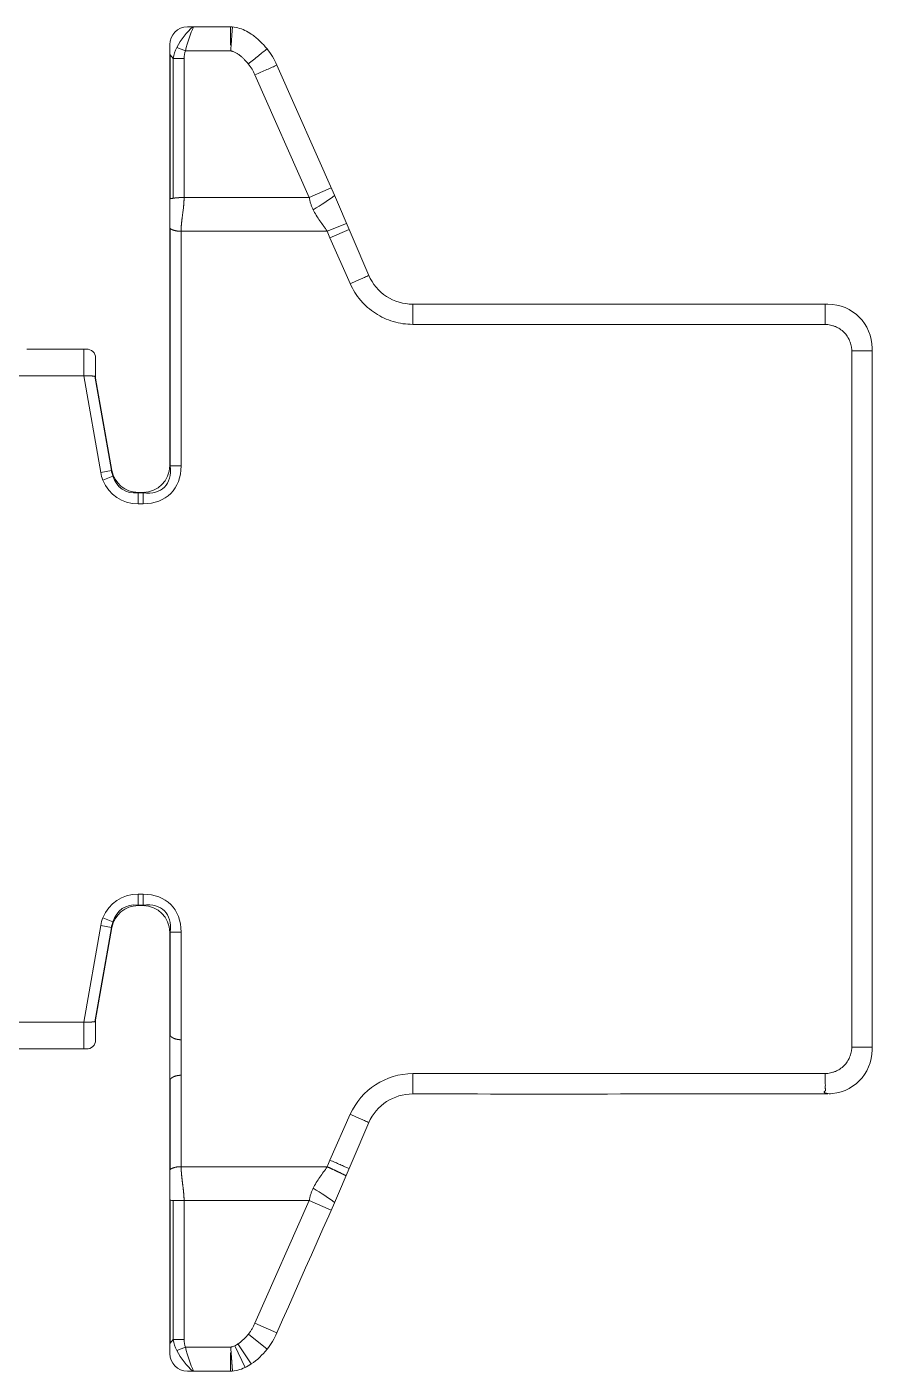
# Model space of a CAD drawing. Header units: millimetres. Extents: x 109016 to 109335, y 9572 to 11142.
# Drawn here: x 109236.5 to 109284.3, y 9572.1 to 9648.1 of the extents above; entities that cross this region are included whole.
import ezdxf

# ---------------------------------------------------------------- set-up
doc = ezdxf.new("R2010")
doc.units = ezdxf.units.MM
doc.linetypes.add('DASHED', pattern=[0])
doc.layers.add('PUNCH', color=2, linetype='Continuous')

# ---------------------------------------------------------------- blocks, each defined once
blk = doc.blocks.new('*u7579')
at = {"layer": 'PUNCH', "color": 11, "linetype": 'Continuous', "lineweight": 13}
for p, q in [((25.572, 66.402), (23.136, 66.402)), ((22.136, 41.565), (22.136, 65.402)), ((28.207, 64.239), (31.463, 56.886)), ((31.463, 56.886), (33.404, 52.337)), ((35.894, 50.715), (59.397, 50.715)), ((14.051, 48.164), (14.855, 48.164)), ((14.855, 48.164), (15.659, 48.164)), ((16.464, 48.164), (15.659, 48.164)), ((16.464, 48.164), (17.268, 48.164)), ((61.897, 8.531), (61.897, 48.215)), ((17.945, 47.669), (17.945, 46.522)), ((18.866, 41.304), (17.945, 46.522)), ((20.343, 40.065), (20.636, 40.065)), ((20.636, 16.681), (20.343, 16.681)), ((17.945, 10.224), (18.866, 15.442)), ((22.136, 15.181), (22.136, -8.656)), ((17.945, 10.224), (17.945, 9.077)), ((13.247, 8.582), (17.268, 8.582)), ((33.404, 4.409), (31.463, -0.14)), ((31.463, -0.14), (31.138, -0.872)), ((30.812, -1.607), (31.138, -0.872)), ((30.485, -2.342), (30.812, -1.607)), ((30.159, -3.078), (30.485, -2.342)), ((29.832, -3.813), (30.159, -3.078)), ((29.506, -4.549), (29.18, -5.284)), ((29.506, -4.549), (29.832, -3.813)), ((28.855, -6.021), (29.18, -5.284)), ((28.53, -6.757), (28.855, -6.021)), ((28.53, -6.757), (28.206, -7.495)), ((25.572, -9.656), (23.136, -9.656))]:
    blk.add_line(p, q, dxfattribs=at)
at = {"layer": 'PUNCH', "color": 155, "linetype": 'DASHED', "lineweight": 13}
for p, q in [((22.136, 64.816), (22.168, 64.816)), ((22.338, 64.615), (22.168, 64.816)), ((22.168, 64.816), (22.168, 56.679)), ((23.027, 65.043), (22.541, 65.239)), ((25.586, 65.043), (23.027, 65.043)), ((22.951, 64.615), (22.338, 64.615)), ((22.338, 56.707), (22.338, 64.615)), ((22.951, 64.615), (22.951, 56.747)), ((30.038, 56.747), (26.964, 63.689)), ((30.038, 56.747), (31.28, 57.297)), ((22.951, 56.747), (30.038, 56.747)), ((22.168, 41.566), (22.168, 54.989)), ((22.781, 54.835), (22.781, 41.565)), ((22.781, 54.835), (31.053, 54.835)), ((31.053, 54.835), (32.149, 55.279)), ((31.209, 54.465), (32.291, 54.945)), ((32.356, 51.875), (31.209, 54.465)), ((59.247, 50.715), (59.247, 49.57)), ((59.247, 49.57), (35.894, 49.57)), ((60.747, 48.07), (60.747, 8.678)), ((60.747, 48.07), (61.897, 48.07)), ((17.268, 46.654), (9.227, 46.654)), ((18.231, 41.192), (17.268, 46.654)), ((17.892, 46.641), (18.834, 41.298)), ((18.834, 41.298), (18.231, 41.192)), ((18.834, 41.298), (18.866, 41.304)), ((22.168, 41.565), (22.136, 41.565)), ((22.168, 41.565), (22.781, 41.565)), ((22.168, 41.564), (22.781, 41.564)), ((18.925, 40.983), (18.358, 40.751)), ((20.342, 40.033), (20.342, 39.42)), ((20.343, 40.033), (20.343, 40.065)), ((20.343, 40.033), (20.343, 39.42)), ((20.343, 40.033), (20.636, 40.033)), ((20.636, 40.033), (20.636, 40.065)), ((20.636, 40.033), (20.636, 39.42)), ((20.637, 40.033), (20.637, 39.42)), ((20.636, 39.42), (20.343, 39.42)), ((20.342, 16.715), (20.342, 17.328)), ((20.343, 16.715), (20.343, 17.328)), ((20.636, 16.715), (20.636, 17.328)), ((20.637, 16.715), (20.637, 17.328)), ((18.925, 15.764), (18.358, 15.996)), ((20.343, 16.681), (20.343, 16.715)), ((20.636, 16.681), (20.636, 16.715)), ((17.268, 10.094), (18.231, 15.555)), ((18.834, 15.449), (17.892, 10.106)), ((18.834, 15.449), (18.231, 15.555)), ((18.866, 15.443), (18.834, 15.449)), ((22.136, 15.183), (22.168, 15.183)), ((22.168, 9.309), (22.168, 15.183)), ((22.168, 15.183), (22.781, 15.183)), ((22.168, 15.183), (22.781, 15.183)), ((22.781, 15.183), (22.781, 9.094)), ((9.227, 10.094), (17.268, 10.094)), ((22.781, 9.094), (22.781, 7.084)), ((22.168, 1.759), (22.168, 6.869)), ((22.781, 7.084), (22.781, 1.912)), ((31.209, 2.282), (32.357, 4.876)), ((22.781, 1.912), (31.052, 1.912)), ((22.168, 0.01), (22.168, -8.069)), ((22.338, -7.867), (22.338, 0.001)), ((30.038, 0), (22.951, 0)), ((26.964, -6.942), (30.038, 0)), ((22.951, 0), (22.951, -7.867)), ((26.592, -7.559), (27.649, -8.415)), ((26.964, -6.942), (28.207, -7.492)), ((22.136, -8.069), (22.168, -8.069)), ((22.168, -8.069), (22.338, -7.867)), ((22.338, -7.867), (22.951, -7.867)), ((22.541, -8.492), (23.027, -8.296)), ((23.027, -8.296), (25.586, -8.296)), ((26.001, -8.117), (26.755, -9.248))]:
    blk.add_line(p, q, dxfattribs=at)
at = {"layer": 'PUNCH', "color": 11, "linetype": 'DASHED', "lineweight": 13}
for p, q in [((30.038, 0), (31.281, -0.55)), ((25.815, -8.224), (26.401, -9.451))]:
    blk.add_line(p, q, dxfattribs=at)
at = {"layer": 'PUNCH', "color": 11, "linetype": 'Continuous', "lineweight": 13}
for centre, radius, start, end in [((23.136, 65.402), 1, 90, 180), ((25.537, 64.483), 1.919, 63.52114, 88.96357), ((25.159, 63.616), 2.865, 56.20884, 64.47561), ((24.488, 62.686), 4.011, 46.92127, 55.63373), ((24.269, 62.451), 4.332, 38.75641, 46.92127), ((24.487, 62.626), 4.052, 31.12033, 38.75641), ((24.271, 62.497), 4.304, 23.88282, 31.12033), ((35.886, 53.429), 2.711, 203.76369, 236.9913), ((35.894, 53.442), 2.727, 236.9913, 270), ((59.397, 48.215), 2.5, 0, 90), ((17.267, 50.66), 2.496, 270.00551, 271.70807), ((17.267, 50.674), 2.51, 271.70807, 273.39886), ((17.445, 47.669), 0.5, 0, 93.39886), ((20.343, 41.565), 1.5, 190, 270), ((20.636, 41.565), 1.5, 270, 0), ((20.343, 15.181), 1.5, 90, 170), ((20.636, 15.181), 1.5, 0, 90), ((17.268, 6.092), 2.49, 88.29204, 90), ((17.267, 6.079), 2.503, 86.59531, 88.29204), ((17.446, 9.077), 0.5, 266.59531, 313.30257), ((17.445, 9.077), 0.5, 313.30257, 0), ((59.397, 8.531), 2.5, 270, 360), ((35.89, 3.315), 2.715, 89.88086, 156.23631), ((43.728, 3773.223), 3767.201, 269.880862, 270.059569), ((59.397, -11297.585), 11303.615, 90, 90.0595688), ((24.52, -5.878), 4.025, 328.63609, 336.31731), ((24.203, -5.685), 4.396, 321.53473, 328.63609), ((23.136, -8.656), 1, 180, 270), ((24.445, -5.877), 4.088, 304.36569, 321.53473), ((25.537, -7.737), 1.919, 271.03643, 296.69052), ((25.159, -6.87), 2.865, 295.6662, 303.79118)]:
    blk.add_arc(centre, radius, start, end, dxfattribs=at)
at = {"layer": 'PUNCH', "color": 155, "linetype": 'DASHED', "lineweight": 13}
for centre, radius, start, end in [((24.434, 62.589), 2.758, 23.49614, 38.68302), ((20.343, 41.565), 2.145, 190, 202.29086), ((20.343, 41.565), 1.532, 190, 202.29086), ((20.636, 41.565), 2.145, 359.98944, 0), ((20.343, 41.565), 2.145, 269.98426, 270), ((20.636, 41.565), 2.145, 270, 270.01056), ((20.343, 15.183), 2.145, 90, 90.01574), ((20.636, 15.183), 2.145, 89.98944, 90), ((20.343, 15.183), 2.145, 157.70914, 170), ((20.343, 15.183), 1.532, 157.70914, 170), ((20.636, 15.183), 2.145, 0, 0.01056), ((35.898, 3.305), 3.87, 90.05088, 156.07841), ((42.47, -2.683), 12.308, 156.20662, 158.0758)]:
    blk.add_arc(centre, radius, start, end, dxfattribs=at)
for centre, major_axis, ratio, start_param, end_param in [((23.51, 65.043), (1.124, 1.742), 0.451138, 1.0076, 1.74575), ((23.51, 65.043), (0.51, 1.997), 0.22754, 0.88187, 1.628901), ((25.858, 62.245), (-3.446, 4.107), 0.373037, 0.581071, 0.627134), ((24.517, 63.843), (-1.581, 1.884), 0.813078, 0.313566, 0.627131), ((24.517, 63.843), (-1.268, 1.512), 0.60812, 0.313565, 0.627131), ((30.257, 56.348), (1.712, 1.034), 0.12444, 4.637377, 5.424385), ((19.126, 43.075), (-2.708, 2.708), 0.522247, 2.56925, 3.714244), ((19.126, 43.075), (-3.072, 3.072), 0.6444, 2.569332, 3.713854), ((20.636, 41.565), (1.414, 1.414), 0.6444, 5.238088, 5.28465), ((21.356, 43.075), (2.218, 3.305), 0.703403, 2.700826, 3.58236), ((21.356, 43.075), (1.904, 2.838), 0.58515, 2.700826, 3.582472), ((20.343, 41.565), (1.661, -1.114), 0.703403, 4.271622, 4.337546), ((20.343, 41.565), (1.661, -1.114), 0.703403, 5.087252, 5.153253), ((20.636, 41.565), (1.414, 1.414), 0.6444, 4.140128, 4.186683), ((21.356, 13.673), (2.218, -3.305), 0.703403, 2.700826, 3.58236), ((21.356, 13.673), (-1.904, 2.838), 0.58515, 5.842306, 6.723952), ((19.126, 13.673), (3.072, 3.072), 0.6444, 5.710924, 6.855446), ((19.126, 13.673), (2.708, 2.708), 0.522247, 5.710843, 6.855498), ((20.343, 15.183), (-1.661, -1.114), 0.703403, 4.271526, 4.340624), ((20.636, 15.183), (-1.414, 1.414), 0.6444, 5.235993, 5.28465), ((20.343, 15.183), (-1.661, -1.114), 0.703403, 5.085836, 5.153156), ((20.636, 15.183), (-1.414, 1.414), 0.6444, 4.140128, 4.186814), ((25.861, -5.496), (3.449, 4.109), 0.372986, 2.514709, 2.560767), ((24.517, -7.096), (1.581, 1.884), 0.813078, 2.514462, 2.828027), ((24.517, -7.096), (-1.268, -1.512), 0.60812, 5.656054, 5.96962), ((23.51, -8.296), (-0.51, 1.997), 0.22754, 1.512692, 2.260693), ((23.51, -8.296), (-1.124, 1.742), 0.451138, 1.395842, 2.135177)]:
    blk.add_ellipse(centre, major_axis=major_axis, ratio=ratio, start_param=start_param, end_param=end_param, dxfattribs=at)
at = {"layer": 'PUNCH', "color": 11, "linetype": 'DASHED', "lineweight": 13}
blk.add_ellipse((30.257, 0.399), major_axis=(1.712, -1.034), ratio=0.124453, start_param=0.858442, end_param=1.645819, dxfattribs=at)
at = {"layer": 'PUNCH', "color": 155, "linetype": 'DASHED', "lineweight": 13}
for points, knots in [([(25.584, 65.397), (25.584, 65.49), (25.584, 65.583), (25.584, 65.763), (25.584, 65.85), (25.584, 66.02), (25.584, 66.102), (25.584, 66.258), (25.584, 66.332), (25.584, 66.402)], [0, 0, 0, 0, 0.25, 0.25, 0.5, 0.5, 0.75, 0.75, 1, 1, 1, 1]), ([(25.609, 65.302), (25.616, 65.404), (25.624, 65.504), (25.638, 65.701), (25.645, 65.796), (25.659, 65.982), (25.666, 66.071), (25.678, 66.241), (25.684, 66.321), (25.69, 66.396)], [0, 0, 0, 0, 0.25, 0.25, 0.5, 0.5, 0.75, 0.75, 1, 1, 1, 1]), ([(25.586, 65.043), (25.599, 65.042), (25.611, 65.041), (25.636, 65.036), (25.648, 65.033), (25.666, 65.029), (25.674, 65.027), (25.681, 65.024), (25.683, 65.024), (25.684, 65.023), (25.686, 65.023), (25.69, 65.022), (25.694, 65.02), (25.71, 65.015), (25.722, 65.011), (25.76, 64.996), (25.785, 64.986), (25.833, 64.963), (25.857, 64.951), (25.926, 64.913), (25.971, 64.885), (26.059, 64.825), (26.102, 64.793), (26.185, 64.727), (26.226, 64.692), (26.304, 64.621), (26.342, 64.584), (26.452, 64.472), (26.521, 64.394), (26.587, 64.313)], [0, 0, 0, 0, 0.03125, 0.03125, 0.0625, 0.0625, 0.078125, 0.082031, 0.082031, 0.083984, 0.083984, 0.085938, 0.09375, 0.09375, 0.125, 0.125, 0.1875, 0.1875, 0.25, 0.25, 0.375, 0.375, 0.5, 0.5, 0.625, 0.625, 0.75, 0.75, 1, 1, 1, 1]), ([(26.964, 63.689), (27.078, 63.739), (27.192, 63.79), (27.416, 63.889), (27.526, 63.937), (27.738, 64.031), (27.84, 64.076), (28.033, 64.162), (28.123, 64.202), (28.207, 64.239)], [0, 0, 0, 0, 0.25, 0.25, 0.5, 0.5, 0.75, 0.75, 1, 1, 1, 1]), ([(22.136, 56.674), (22.142, 56.675), (22.153, 56.677), (22.163, 56.678), (22.168, 56.679)], [0, 0, 0, 0, 0.498603, 1, 1, 1, 1]), ([(22.168, 56.679), (22.183, 56.682), (22.197, 56.684), (22.225, 56.689), (22.239, 56.691), (22.267, 56.696), (22.281, 56.698), (22.31, 56.703), (22.324, 56.705), (22.338, 56.707)], [0, 0, 0, 0, 0.25, 0.25, 0.5, 0.5, 0.75, 0.75, 1, 1, 1, 1]), ([(22.338, 56.707), (22.344, 56.708), (22.355, 56.71), (22.373, 56.713), (22.391, 56.716), (22.41, 56.718), (22.428, 56.721), (22.447, 56.723), (22.471, 56.726), (22.501, 56.729), (22.538, 56.732), (22.576, 56.735), (22.605, 56.737), (22.625, 56.738), (22.635, 56.739), (22.644, 56.739), (22.654, 56.74), (22.664, 56.74), (22.674, 56.741), (22.684, 56.741), (22.695, 56.742), (22.705, 56.742), (22.716, 56.743), (22.727, 56.743), (22.738, 56.743), (22.749, 56.744), (22.76, 56.744), (22.772, 56.745), (22.784, 56.745), (22.796, 56.745), (22.808, 56.746), (22.82, 56.746), (22.832, 56.746), (22.845, 56.746), (22.858, 56.747), (22.87, 56.747), (22.884, 56.747), (22.897, 56.747), (22.91, 56.747), (22.923, 56.747), (22.937, 56.747), (22.946, 56.747), (22.951, 56.747)], [0, 0, 0, 0, 0.038726, 0.076577, 0.113599, 0.149875, 0.185434, 0.220293, 0.254431, 0.315568, 0.380469, 0.441729, 0.50576, 0.5204, 0.535186, 0.55012, 0.565207, 0.580448, 0.595846, 0.611406, 0.627131, 0.643024, 0.65909, 0.675333, 0.691757, 0.708366, 0.725165, 0.742159, 0.759353, 0.776744, 0.79433, 0.812109, 0.830078, 0.848234, 0.866576, 0.885101, 0.903807, 0.922693, 0.941756, 0.960996, 0.980411, 1, 1, 1, 1]), ([(22.951, 56.747), (22.951, 56.739), (22.951, 56.723), (22.95, 56.698), (22.95, 56.673), (22.949, 56.647), (22.949, 56.622), (22.948, 56.596), (22.946, 56.57), (22.945, 56.544), (22.944, 56.517), (22.942, 56.49), (22.941, 56.463), (22.939, 56.436), (22.937, 56.409), (22.934, 56.381), (22.932, 56.353), (22.93, 56.325), (22.927, 56.297), (22.922, 56.247), (22.914, 56.17), (22.901, 56.06), (22.884, 55.932), (22.869, 55.818), (22.857, 55.726), (22.849, 55.663), (22.842, 55.604), (22.835, 55.547), (22.828, 55.494), (22.822, 55.445), (22.817, 55.398), (22.812, 55.355), (22.807, 55.31), (22.803, 55.262), (22.798, 55.21), (22.794, 55.16), (22.79, 55.11), (22.788, 55.062), (22.785, 55.015), (22.783, 54.968), (22.782, 54.923), (22.781, 54.879), (22.781, 54.85), (22.781, 54.835)], [0, 0, 0, 0, 0.012747, 0.025618, 0.038615, 0.051738, 0.064989, 0.078367, 0.091874, 0.10551, 0.119275, 0.133171, 0.147197, 0.161354, 0.175641, 0.19006, 0.204611, 0.219293, 0.234107, 0.249053, 0.297114, 0.354978, 0.422615, 0.499999, 0.534991, 0.568206, 0.599647, 0.62931, 0.657195, 0.683298, 0.707623, 0.73017, 0.750944, 0.778582, 0.805586, 0.831964, 0.857724, 0.882879, 0.907441, 0.931422, 0.954834, 0.97769, 1, 1, 1, 1]), ([(30.257, 56.058), (30.23, 56.112), (30.205, 56.167), (30.171, 56.251), (30.16, 56.279), (30.139, 56.336), (30.13, 56.365), (30.102, 56.451), (30.086, 56.51), (30.066, 56.598), (30.056, 56.643), (30.047, 56.695), (30.043, 56.717), (30.04, 56.732), (30.039, 56.74), (30.038, 56.747)], [0, 0, 0, 0, 0.25, 0.25, 0.375, 0.375, 0.5, 0.5, 0.75, 0.75, 0.875, 0.9375, 0.96875, 0.96875, 1, 1, 1, 1]), ([(31.053, 54.835), (31.044, 54.848), (31.036, 54.861), (31.019, 54.886), (30.993, 54.924), (30.967, 54.962), (30.914, 55.037), (30.879, 55.087), (30.774, 55.237), (30.703, 55.336), (30.565, 55.536), (30.497, 55.637), (30.37, 55.844), (30.311, 55.949), (30.257, 56.058)], [0, 0, 0, 0, 0.03125, 0.03125, 0.0625, 0.125, 0.125, 0.25, 0.25, 0.5, 0.5, 0.75, 0.75, 1, 1, 1, 1]), ([(22.168, 54.989), (22.163, 54.992), (22.152, 54.998), (22.142, 55.005), (22.136, 55.008)], [0, 0, 0, 0, 0.499866, 1, 1, 1, 1]), ([(22.781, 54.835), (22.777, 54.835), (22.768, 54.835), (22.756, 54.835), (22.743, 54.836), (22.73, 54.836), (22.717, 54.837), (22.705, 54.837), (22.692, 54.838), (22.68, 54.839), (22.667, 54.84), (22.655, 54.841), (22.642, 54.842), (22.63, 54.843), (22.618, 54.844), (22.605, 54.846), (22.593, 54.847), (22.581, 54.849), (22.569, 54.85), (22.558, 54.852), (22.546, 54.854), (22.534, 54.856), (22.523, 54.858), (22.511, 54.86), (22.5, 54.862), (22.489, 54.864), (22.478, 54.866), (22.467, 54.869), (22.456, 54.871), (22.445, 54.874), (22.434, 54.876), (22.423, 54.879), (22.413, 54.882), (22.402, 54.885), (22.392, 54.888), (22.381, 54.891), (22.371, 54.894), (22.361, 54.897), (22.351, 54.901), (22.341, 54.904), (22.331, 54.908), (22.322, 54.911), (22.312, 54.915), (22.303, 54.919), (22.293, 54.922), (22.284, 54.926), (22.275, 54.93), (22.266, 54.934), (22.257, 54.938), (22.249, 54.943), (22.24, 54.947), (22.232, 54.951), (22.223, 54.956), (22.215, 54.96), (22.207, 54.965), (22.199, 54.969), (22.191, 54.974), (22.183, 54.979), (22.176, 54.984), (22.171, 54.987), (22.168, 54.989)], [0, 0, 0, 0, 0.017747, 0.035475, 0.053187, 0.070887, 0.088579, 0.106264, 0.123934, 0.141583, 0.159201, 0.176782, 0.194318, 0.211804, 0.229233, 0.246609, 0.263934, 0.281212, 0.298446, 0.31564, 0.332798, 0.349921, 0.367016, 0.384085, 0.401135, 0.418168, 0.43519, 0.452206, 0.469218, 0.486229, 0.503239, 0.520247, 0.537254, 0.55426, 0.571266, 0.588274, 0.605286, 0.622304, 0.639329, 0.65636, 0.6734, 0.690446, 0.707496, 0.72455, 0.741607, 0.758671, 0.775745, 0.792832, 0.809935, 0.827055, 0.844194, 0.861355, 0.878543, 0.895763, 0.913022, 0.930322, 0.947669, 0.965064, 0.982507, 1, 1, 1, 1]), ([(32.356, 51.875), (32.449, 51.916), (32.542, 51.957), (32.726, 52.037), (32.817, 52.077), (32.995, 52.156), (33.081, 52.194), (33.248, 52.267), (33.328, 52.302), (33.405, 52.336)], [0, 0, 0, 0, 0.25, 0.25, 0.5, 0.5, 0.75, 0.75, 1, 1, 1, 1]), ([(35.894, 49.57), (35.707, 49.57), (35.336, 49.596), (34.972, 49.676), (34.613, 49.782), (34.265, 49.914), (33.939, 50.093), (33.625, 50.298), (33.477, 50.411), (33.267, 50.595), (33.166, 50.691), (33.069, 50.793), (33.006, 50.862), (32.975, 50.897), (32.825, 51.075), (32.715, 51.225), (32.519, 51.539), (32.432, 51.703), (32.356, 51.875)], [0, 0, 0, 0, 0.125, 0.25, 0.25, 0.375, 0.5, 0.5, 0.625, 0.625, 0.6875, 0.71875, 0.71875, 0.75, 0.75, 0.875, 0.875, 1, 1, 1, 1]), ([(35.894, 49.57), (35.894, 49.671), (35.894, 49.773), (35.894, 49.974), (35.894, 50.073), (35.894, 50.267), (35.894, 50.362), (35.894, 50.544), (35.894, 50.632), (35.894, 50.715)], [0, 0, 0, 0, 0.25, 0.25, 0.5, 0.5, 0.75, 0.75, 1, 1, 1, 1]), ([(59.247, 49.57), (59.272, 49.57), (59.296, 49.569), (59.345, 49.565), (59.369, 49.562), (59.442, 49.552), (59.49, 49.543), (59.585, 49.522), (59.632, 49.509), (59.702, 49.487), (59.725, 49.479), (59.771, 49.462), (59.794, 49.453), (59.907, 49.407), (59.993, 49.362), (60.095, 49.296), (60.115, 49.282), (60.155, 49.253), (60.174, 49.238), (60.232, 49.192), (60.268, 49.16), (60.371, 49.057), (60.432, 48.981), (60.499, 48.878), (60.512, 48.857), (60.537, 48.815), (60.548, 48.793), (60.582, 48.729), (60.603, 48.685), (60.64, 48.595), (60.656, 48.549), (60.686, 48.455), (60.699, 48.408), (60.721, 48.312), (60.73, 48.264), (60.74, 48.192), (60.742, 48.168), (60.746, 48.119), (60.747, 48.094), (60.747, 48.07)], [0, 0, 0, 0, 0.03125, 0.03125, 0.0625, 0.0625, 0.125, 0.125, 0.1875, 0.1875, 0.21875, 0.21875, 0.25, 0.25, 0.375, 0.375, 0.40625, 0.40625, 0.4375, 0.4375, 0.5, 0.5, 0.625, 0.625, 0.65625, 0.65625, 0.6875, 0.6875, 0.75, 0.75, 0.8125, 0.8125, 0.875, 0.875, 0.9375, 0.9375, 0.96875, 0.96875, 1, 1, 1, 1]), ([(17.268, 46.654), (17.268, 46.661), (17.268, 46.675), (17.268, 46.696), (17.268, 46.717), (17.268, 46.738), (17.268, 46.76), (17.268, 46.781), (17.268, 46.802), (17.268, 46.824), (17.268, 46.845), (17.268, 46.867), (17.268, 46.888), (17.268, 46.91), (17.268, 46.932), (17.268, 46.954), (17.268, 46.975), (17.268, 46.997), (17.268, 47.019), (17.268, 47.041), (17.268, 47.063), (17.268, 47.085), (17.268, 47.107), (17.268, 47.129), (17.268, 47.152), (17.268, 47.174), (17.268, 47.196), (17.268, 47.219), (17.268, 47.241), (17.268, 47.263), (17.268, 47.286), (17.268, 47.308), (17.268, 47.331), (17.268, 47.353), (17.268, 47.376), (17.268, 47.399), (17.268, 47.442), (17.268, 47.509), (17.268, 47.599), (17.268, 47.694), (17.268, 47.8), (17.267, 47.915), (17.267, 48.037), (17.267, 48.12), (17.268, 48.162), (17.268, 48.164)], [0, 0, 0, 0, 0.013113, 0.02626, 0.039444, 0.052666, 0.065929, 0.079235, 0.092586, 0.105983, 0.119429, 0.132926, 0.146476, 0.160079, 0.173738, 0.187454, 0.201229, 0.215063, 0.228959, 0.242916, 0.256935, 0.271016, 0.285161, 0.299367, 0.313637, 0.327969, 0.342366, 0.356828, 0.371357, 0.385955, 0.40062, 0.415356, 0.430161, 0.445037, 0.459983, 0.475001, 0.49009, 0.546987, 0.607855, 0.672648, 0.741322, 0.826437, 0.911518, 0.996512, 1, 1, 1, 1]), ([(17.892, 46.641), (17.889, 46.641), (17.884, 46.642), (17.876, 46.642), (17.868, 46.643), (17.86, 46.644), (17.852, 46.644), (17.843, 46.645), (17.835, 46.645), (17.827, 46.646), (17.818, 46.646), (17.81, 46.647), (17.801, 46.647), (17.792, 46.648), (17.784, 46.648), (17.775, 46.648), (17.766, 46.649), (17.757, 46.649), (17.748, 46.649), (17.739, 46.65), (17.73, 46.65), (17.721, 46.65), (17.712, 46.65), (17.703, 46.651), (17.694, 46.651), (17.685, 46.651), (17.676, 46.651), (17.666, 46.652), (17.657, 46.652), (17.648, 46.652), (17.638, 46.652), (17.629, 46.652), (17.62, 46.652), (17.61, 46.652), (17.601, 46.653), (17.591, 46.653), (17.581, 46.653), (17.572, 46.653), (17.562, 46.653), (17.552, 46.653), (17.542, 46.653), (17.533, 46.653), (17.523, 46.653), (17.513, 46.653), (17.503, 46.653), (17.493, 46.653), (17.483, 46.654), (17.473, 46.654), (17.463, 46.654), (17.453, 46.654), (17.443, 46.654), (17.433, 46.654), (17.422, 46.654), (17.412, 46.654), (17.402, 46.654), (17.392, 46.654), (17.382, 46.654), (17.371, 46.654), (17.361, 46.654), (17.351, 46.654), (17.34, 46.654), (17.33, 46.654), (17.32, 46.654), (17.309, 46.654), (17.299, 46.654), (17.288, 46.654), (17.278, 46.654), (17.271, 46.654), (17.268, 46.654)], [0, 0, 0, 0, 0.016948, 0.03379, 0.050529, 0.067167, 0.083706, 0.100147, 0.116495, 0.132753, 0.148925, 0.165012, 0.181017, 0.196941, 0.212786, 0.228554, 0.244245, 0.259861, 0.275405, 0.290877, 0.306279, 0.321614, 0.336882, 0.352086, 0.367229, 0.382315, 0.397348, 0.412332, 0.427272, 0.442171, 0.457033, 0.471863, 0.486664, 0.501439, 0.516193, 0.530929, 0.54565, 0.56036, 0.575059, 0.58975, 0.604433, 0.619108, 0.633776, 0.648438, 0.663093, 0.677743, 0.692388, 0.707028, 0.721664, 0.736295, 0.750924, 0.765549, 0.780171, 0.794792, 0.809413, 0.824035, 0.838659, 0.853287, 0.86792, 0.882559, 0.897206, 0.911861, 0.926525, 0.941199, 0.955883, 0.970578, 0.985284, 1, 1, 1, 1]), ([(17.945, 46.639), (17.94, 46.639), (17.931, 46.639), (17.917, 46.64), (17.904, 46.64), (17.896, 46.641), (17.892, 46.641)], [0, 0, 0, 0, 0.275467, 0.534094, 0.775679, 1, 1, 1, 1]), ([(20.343, 17.328), (20.391, 17.328), (20.44, 17.328), (20.489, 17.328), (20.489, 17.328), (20.539, 17.328), (20.587, 17.328), (20.636, 17.328)], [0, 0, 0, 0, 0.496733, 0.496733, 0.5, 0.5, 1, 1, 1, 1]), ([(20.636, 16.715), (20.587, 16.715), (20.538, 16.715), (20.441, 16.715), (20.392, 16.715), (20.343, 16.715)], [0, 0, 0, 0, 0.500101, 0.500101, 1, 1, 1, 1]), ([(17.268, 8.582), (17.268, 8.584), (17.268, 8.627), (17.268, 8.71), (17.268, 8.832), (17.268, 8.934), (17.267, 9.016), (17.267, 9.076), (17.267, 9.138), (17.267, 9.2), (17.268, 9.263), (17.268, 9.319), (17.268, 9.369), (17.268, 9.413), (17.268, 9.456), (17.268, 9.499), (17.268, 9.542), (17.268, 9.585), (17.268, 9.628), (17.268, 9.671), (17.268, 9.713), (17.268, 9.756), (17.268, 9.799), (17.268, 9.841), (17.268, 9.883), (17.268, 9.926), (17.268, 9.968), (17.268, 10.01), (17.268, 10.052), (17.268, 10.08), (17.268, 10.094)], [0, 0, 0, 0, 0.004479, 0.0894, 0.174409, 0.259415, 0.300674, 0.342172, 0.383908, 0.425875, 0.468047, 0.510402, 0.539133, 0.567658, 0.595978, 0.624096, 0.652016, 0.679747, 0.707297, 0.734673, 0.761875, 0.788906, 0.815772, 0.842479, 0.869037, 0.895456, 0.921749, 0.947929, 0.974008, 1, 1, 1, 1]), ([(17.268, 10.094), (17.273, 10.094), (17.283, 10.094), (17.298, 10.094), (17.313, 10.094), (17.329, 10.094), (17.344, 10.094), (17.36, 10.094), (17.376, 10.094), (17.391, 10.094), (17.407, 10.094), (17.423, 10.094), (17.439, 10.094), (17.455, 10.094), (17.471, 10.094), (17.487, 10.094), (17.503, 10.094), (17.519, 10.094), (17.535, 10.095), (17.551, 10.095), (17.567, 10.095), (17.584, 10.095), (17.6, 10.095), (17.615, 10.095), (17.631, 10.096), (17.647, 10.096), (17.663, 10.096), (17.679, 10.096), (17.695, 10.097), (17.71, 10.097), (17.726, 10.097), (17.742, 10.098), (17.757, 10.098), (17.773, 10.099), (17.788, 10.099), (17.803, 10.1), (17.819, 10.101), (17.834, 10.102), (17.848, 10.103), (17.863, 10.104), (17.878, 10.105), (17.887, 10.106), (17.892, 10.106)], [0, 0, 0, 0, 0.021325, 0.042817, 0.064474, 0.086294, 0.108276, 0.130419, 0.152725, 0.175194, 0.197827, 0.220626, 0.243592, 0.266724, 0.290021, 0.313481, 0.337102, 0.360881, 0.384817, 0.408909, 0.433154, 0.457551, 0.482106, 0.50683, 0.53174, 0.55685, 0.582179, 0.607745, 0.633569, 0.65967, 0.686069, 0.712779, 0.739813, 0.767181, 0.794899, 0.822979, 0.851436, 0.880286, 0.909546, 0.93924, 0.969389, 1, 1, 1, 1]), ([(17.892, 10.106), (17.895, 10.106), (17.902, 10.107), (17.912, 10.107), (17.923, 10.108), (17.934, 10.108), (17.942, 10.108), (17.946, 10.109)], [0, 0, 0, 0, 0.190273, 0.385577, 0.585758, 0.790594, 1, 1, 1, 1]), ([(60.747, 8.678), (60.747, 8.653), (60.746, 8.629), (60.742, 8.58), (60.74, 8.555), (60.73, 8.483), (60.721, 8.435), (60.699, 8.34), (60.686, 8.292), (60.656, 8.199), (60.64, 8.153), (60.603, 8.063), (60.582, 8.019), (60.548, 7.954), (60.537, 7.933), (60.512, 7.89), (60.499, 7.869), (60.432, 7.767), (60.371, 7.691), (60.268, 7.588), (60.232, 7.555), (60.174, 7.509), (60.155, 7.494), (60.115, 7.465), (60.095, 7.451), (59.993, 7.385), (59.907, 7.34), (59.794, 7.294), (59.771, 7.285), (59.725, 7.269), (59.702, 7.261), (59.632, 7.239), (59.585, 7.226), (59.49, 7.204), (59.442, 7.195), (59.369, 7.185), (59.345, 7.183), (59.296, 7.179), (59.272, 7.178), (59.247, 7.178)], [0, 0, 0, 0, 0.03125, 0.03125, 0.0625, 0.0625, 0.125, 0.125, 0.1875, 0.1875, 0.25, 0.25, 0.3125, 0.3125, 0.34375, 0.34375, 0.375, 0.375, 0.5, 0.5, 0.5625, 0.5625, 0.59375, 0.59375, 0.625, 0.625, 0.75, 0.75, 0.78125, 0.78125, 0.8125, 0.8125, 0.875, 0.875, 0.9375, 0.9375, 0.96875, 0.96875, 1, 1, 1, 1]), ([(61.897, 8.678), (61.814, 8.678), (61.726, 8.678), (61.543, 8.678), (61.448, 8.678), (61.253, 8.678), (61.153, 8.678), (60.951, 8.678), (60.849, 8.678), (60.747, 8.678)], [0, 0, 0, 0, 0.25, 0.25, 0.5, 0.5, 0.75, 0.75, 1, 1, 1, 1]), ([(35.894, 7.178), (41.012, 7.178), (46.13, 7.178), (53.914, 7.178), (56.581, 7.178), (59.247, 7.178)], [0, 0, 0, 0, 0.657432, 0.657432, 1, 1, 1, 1]), ([(35.894, 7.177), (35.894, 7.075), (35.894, 6.973), (35.894, 6.772), (35.894, 6.673), (35.894, 6.479), (35.894, 6.384), (35.894, 6.201), (35.894, 6.114), (35.894, 6.03)], [0, 0, 0, 0, 0.25, 0.25, 0.5, 0.5, 0.75, 0.75, 1, 1, 1, 1]), ([(32.357, 4.876), (32.45, 4.835), (32.543, 4.793), (32.727, 4.712), (32.818, 4.672), (32.995, 4.593), (33.082, 4.555), (33.249, 4.481), (33.329, 4.445), (33.405, 4.412)], [0, 0, 0, 0, 0.25, 0.25, 0.5, 0.5, 0.75, 0.75, 1, 1, 1, 1]), ([(31.209, 2.282), (31.305, 2.239), (31.402, 2.197), (31.593, 2.112), (31.687, 2.07), (31.87, 1.989), (31.96, 1.95), (32.131, 1.874), (32.214, 1.837), (32.292, 1.803)], [0, 0, 0, 0, 0.25, 0.25, 0.5, 0.5, 0.75, 0.75, 1, 1, 1, 1]), ([(22.136, 1.74), (22.14, 1.742), (22.147, 1.746), (22.158, 1.752), (22.165, 1.756), (22.168, 1.758)], [0, 0, 0, 0, 0.330449, 0.663823, 1, 1, 1, 1]), ([(22.168, 1.758), (22.172, 1.761), (22.18, 1.766), (22.191, 1.773), (22.203, 1.78), (22.215, 1.787), (22.228, 1.794), (22.241, 1.801), (22.254, 1.807), (22.267, 1.814), (22.281, 1.82), (22.295, 1.826), (22.309, 1.831), (22.323, 1.837), (22.338, 1.842), (22.352, 1.847), (22.367, 1.852), (22.383, 1.857), (22.398, 1.862), (22.414, 1.866), (22.442, 1.874), (22.484, 1.883), (22.541, 1.894), (22.59, 1.901), (22.629, 1.905), (22.659, 1.907), (22.683, 1.909), (22.702, 1.91), (22.717, 1.911), (22.739, 1.911), (22.761, 1.912), (22.776, 1.912), (22.781, 1.912)], [0, 0, 0, 0, 0.026369, 0.052646, 0.078841, 0.104965, 0.13103, 0.157043, 0.183006, 0.208917, 0.234771, 0.260564, 0.286293, 0.311958, 0.337564, 0.363122, 0.388644, 0.41415, 0.439655, 0.465178, 0.490733, 0.574136, 0.659401, 0.746697, 0.787082, 0.829342, 0.873487, 0.887593, 0.90867, 0.93675, 0.98022, 1, 1, 1, 1]), ([(22.781, 1.912), (22.781, 1.905), (22.781, 1.891), (22.781, 1.87), (22.782, 1.849), (22.782, 1.827), (22.783, 1.805), (22.784, 1.783), (22.785, 1.76), (22.786, 1.736), (22.788, 1.713), (22.789, 1.689), (22.791, 1.664), (22.793, 1.639), (22.795, 1.614), (22.797, 1.588), (22.799, 1.562), (22.801, 1.536), (22.803, 1.509), (22.806, 1.482), (22.809, 1.454), (22.811, 1.426), (22.814, 1.397), (22.817, 1.369), (22.82, 1.339), (22.823, 1.31), (22.827, 1.28), (22.83, 1.249), (22.833, 1.218), (22.837, 1.187), (22.841, 1.155), (22.845, 1.123), (22.849, 1.09), (22.853, 1.057), (22.857, 1.024), (22.861, 0.99), (22.867, 0.948), (22.874, 0.897), (22.881, 0.839), (22.888, 0.782), (22.894, 0.727), (22.9, 0.673), (22.906, 0.621), (22.911, 0.571), (22.916, 0.522), (22.92, 0.475), (22.925, 0.429), (22.929, 0.385), (22.933, 0.342), (22.936, 0.301), (22.939, 0.261), (22.942, 0.223), (22.944, 0.186), (22.946, 0.151), (22.948, 0.118), (22.949, 0.086), (22.95, 0.056), (22.951, 0.027), (22.951, 0.009), (22.951, 0)], [0, 0, 0, 0, 0.010651, 0.021503, 0.032556, 0.043814, 0.055276, 0.066945, 0.078821, 0.090906, 0.103202, 0.11571, 0.128431, 0.141366, 0.154516, 0.167884, 0.181468, 0.195272, 0.209294, 0.223536, 0.237998, 0.25268, 0.267582, 0.282706, 0.298053, 0.313624, 0.32942, 0.345442, 0.361693, 0.378173, 0.394883, 0.411824, 0.428998, 0.446403, 0.464042, 0.481913, 0.500019, 0.531542, 0.562236, 0.59209, 0.621099, 0.649261, 0.67658, 0.703058, 0.7287, 0.753509, 0.777489, 0.800638, 0.822955, 0.844436, 0.865079, 0.884881, 0.903843, 0.921965, 0.939247, 0.955691, 0.971297, 0.986067, 1, 1, 1, 1]), ([(30.257, 0.689), (30.311, 0.798), (30.37, 0.904), (30.497, 1.11), (30.565, 1.211), (30.703, 1.411), (30.774, 1.511), (30.914, 1.71), (30.985, 1.81), (31.053, 1.912)], [0, 0, 0, 0, 0.25, 0.25, 0.5, 0.5, 0.75, 0.75, 1, 1, 1, 1]), ([(22.136, 0.012), (22.14, 0.012), (22.147, 0.011), (22.158, 0.011), (22.165, 0.01), (22.168, 0.01)], [0, 0, 0, 0, 0.342161, 0.675515, 1, 1, 1, 1]), ([(22.333, 0.001), (22.306, 0.002), (22.278, 0.004), (22.237, 0.006), (22.223, 0.007), (22.196, 0.008), (22.182, 0.009), (22.168, 0.01)], [0, 0, 0, 0, 0.5, 0.5, 0.75, 0.75, 1, 1, 1, 1]), ([(22.951, 0), (22.941, 0), (22.921, 0), (22.893, 0), (22.865, 0), (22.838, 0), (22.812, 0), (22.786, 0), (22.762, 0), (22.738, 0), (22.715, 0), (22.693, 0), (22.672, 0), (22.651, 0), (22.632, 0), (22.606, 0), (22.574, 0), (22.536, 0), (22.499, 0), (22.47, 0), (22.449, 0), (22.434, 0), (22.419, 0), (22.405, 0), (22.391, 0), (22.377, 0), (22.364, 0), (22.351, 0), (22.342, 0), (22.338, 0)], [0, 0, 0, 0, 0.042066, 0.083143, 0.12323, 0.162329, 0.200441, 0.237565, 0.273704, 0.308865, 0.343063, 0.376309, 0.408615, 0.439993, 0.470452, 0.500004, 0.56107, 0.62303, 0.685971, 0.749986, 0.777241, 0.804594, 0.83206, 0.859651, 0.887382, 0.915267, 0.943323, 0.971562, 1, 1, 1, 1]), ([(30.038, 0), (30.038, 0), (30.038, 0), (30.038, 0.001), (30.038, 0.002), (30.039, 0.003), (30.039, 0.007), (30.04, 0.013), (30.042, 0.026), (30.047, 0.053), (30.056, 0.105), (30.066, 0.149), (30.086, 0.238), (30.102, 0.296), (30.13, 0.383), (30.139, 0.411), (30.16, 0.468), (30.171, 0.496), (30.205, 0.58), (30.23, 0.635), (30.257, 0.689)], [0, 0, 0, 0, 0.000977, 0.000977, 0.001953, 0.003906, 0.007812, 0.015625, 0.03125, 0.0625, 0.125, 0.25, 0.25, 0.5, 0.5, 0.625, 0.625, 0.75, 0.75, 1, 1, 1, 1]), ([(26.001, -8.117), (26.058, -8.079), (26.112, -8.039), (26.217, -7.953), (26.268, -7.907), (26.366, -7.813), (26.414, -7.764), (26.505, -7.664), (26.549, -7.612), (26.592, -7.559)], [0, 0, 0, 0, 0.25, 0.25, 0.5, 0.5, 0.75, 0.75, 1, 1, 1, 1]), ([(26.592, -7.559), (26.63, -7.512), (26.666, -7.464), (26.735, -7.365), (26.768, -7.314), (26.861, -7.159), (26.916, -7.052), (26.964, -6.942)], [0, 0, 0, 0, 0.25, 0.25, 0.5, 0.5, 1, 1, 1, 1]), ([(25.815, -8.224), (25.779, -8.242), (25.742, -8.257), (25.685, -8.276), (25.665, -8.282), (25.636, -8.289), (25.626, -8.291), (25.606, -8.294), (25.596, -8.295), (25.586, -8.296)], [0, 0, 0, 0, 0.5, 0.5, 0.75, 0.75, 0.875, 0.875, 1, 1, 1, 1]), ([(25.815, -8.224), (25.847, -8.209), (25.879, -8.192), (25.941, -8.156), (25.971, -8.137), (26.001, -8.117)], [0, 0, 0, 0, 0.5, 0.5, 1, 1, 1, 1]), ([(25.584, -9.656), (25.584, -9.586), (25.584, -9.512), (25.584, -9.356), (25.584, -9.274), (25.584, -9.104), (25.584, -9.016), (25.584, -8.835), (25.584, -8.743), (25.584, -8.65)], [0, 0, 0, 0, 0.25, 0.25, 0.5, 0.5, 0.75, 0.75, 1, 1, 1, 1]), ([(25.609, -8.555), (25.609, -8.565), (25.611, -8.586), (25.613, -8.618), (25.616, -8.649), (25.618, -8.68), (25.62, -8.71), (25.622, -8.74), (25.625, -8.77), (25.627, -8.799), (25.629, -8.828), (25.631, -8.857), (25.633, -8.885), (25.635, -8.913), (25.637, -8.941), (25.639, -8.968), (25.641, -8.995), (25.643, -9.022), (25.645, -9.048), (25.647, -9.074), (25.649, -9.099), (25.651, -9.124), (25.653, -9.149), (25.654, -9.174), (25.656, -9.198), (25.658, -9.221), (25.66, -9.244), (25.661, -9.267), (25.663, -9.29), (25.665, -9.312), (25.666, -9.334), (25.668, -9.355), (25.669, -9.376), (25.671, -9.397), (25.672, -9.418), (25.674, -9.438), (25.675, -9.457), (25.677, -9.477), (25.678, -9.495), (25.68, -9.514), (25.681, -9.532), (25.682, -9.55), (25.684, -9.568), (25.685, -9.585), (25.686, -9.602), (25.688, -9.618), (25.689, -9.635), (25.69, -9.645), (25.69, -9.65)], [0, 0, 0, 0, 0.025973, 0.051759, 0.077356, 0.102765, 0.127986, 0.153019, 0.177864, 0.20252, 0.226988, 0.251268, 0.27536, 0.299264, 0.322979, 0.346506, 0.369844, 0.392995, 0.415957, 0.438731, 0.461317, 0.483714, 0.505923, 0.527944, 0.549777, 0.571421, 0.592878, 0.614146, 0.635225, 0.656117, 0.67682, 0.697336, 0.717663, 0.737802, 0.757752, 0.777515, 0.79709, 0.816476, 0.835674, 0.854685, 0.873507, 0.892141, 0.910588, 0.928846, 0.946916, 0.964799, 0.982493, 1, 1, 1, 1])]:
    blk.add_open_spline(points, degree=3, knots=knots, dxfattribs=at)
at = {"layer": 'PUNCH', "color": 11, "linetype": 'DASHED', "lineweight": 13}
for points in [[(25.609, 65.302), (25.6, 65.334), (25.592, 65.366), (25.584, 65.397)], [(25.586, 65.043), (25.593, 65.13), (25.6, 65.217), (25.609, 65.302)], [(25.609, -8.555), (25.6, -8.469), (25.593, -8.383), (25.586, -8.296)], [(25.584, -8.65), (25.592, -8.618), (25.6, -8.587), (25.609, -8.555)]]:
    blk.add_open_spline(points, degree=3, dxfattribs=at)
for points, knots in [([(26.588, 64.313), (26.685, 64.391), (26.782, 64.469), (26.973, 64.621), (27.067, 64.697), (27.247, 64.841), (27.335, 64.911), (27.499, 65.043), (27.577, 65.105), (27.648, 65.162)], [0, 0, 0, 0, 0.25, 0.25, 0.5, 0.5, 0.75, 0.75, 1, 1, 1, 1]), ([(22.136, 9.335), (22.142, 9.331), (22.152, 9.322), (22.163, 9.313), (22.168, 9.309)], [0, 0, 0, 0, 0.5033, 1, 1, 1, 1]), ([(22.168, 9.309), (22.171, 9.306), (22.176, 9.301), (22.184, 9.294), (22.192, 9.287), (22.199, 9.28), (22.207, 9.273), (22.216, 9.267), (22.224, 9.26), (22.232, 9.254), (22.241, 9.247), (22.249, 9.241), (22.258, 9.235), (22.267, 9.229), (22.276, 9.223), (22.285, 9.217), (22.295, 9.212), (22.304, 9.206), (22.314, 9.201), (22.323, 9.196), (22.333, 9.191), (22.343, 9.186), (22.353, 9.181), (22.363, 9.177), (22.373, 9.172), (22.384, 9.168), (22.394, 9.163), (22.405, 9.159), (22.415, 9.155), (22.426, 9.151), (22.437, 9.147), (22.448, 9.144), (22.459, 9.14), (22.47, 9.137), (22.481, 9.134), (22.492, 9.131), (22.504, 9.128), (22.515, 9.125), (22.527, 9.122), (22.538, 9.119), (22.55, 9.117), (22.562, 9.114), (22.573, 9.112), (22.585, 9.11), (22.597, 9.108), (22.609, 9.106), (22.621, 9.104), (22.633, 9.103), (22.645, 9.101), (22.657, 9.1), (22.669, 9.099), (22.682, 9.098), (22.694, 9.097), (22.706, 9.096), (22.719, 9.095), (22.731, 9.095), (22.744, 9.094), (22.756, 9.094), (22.769, 9.094), (22.777, 9.094), (22.781, 9.094)], [0, 0, 0, 0, 0.01851, 0.036941, 0.055296, 0.073574, 0.091778, 0.109911, 0.127977, 0.14598, 0.163922, 0.181805, 0.19963, 0.2174, 0.235115, 0.252778, 0.27039, 0.287952, 0.305466, 0.322933, 0.340354, 0.357731, 0.375066, 0.392358, 0.409611, 0.426824, 0.443999, 0.461136, 0.478238, 0.495306, 0.512339, 0.52934, 0.54631, 0.563248, 0.580158, 0.59704, 0.613898, 0.630732, 0.647546, 0.664342, 0.681122, 0.697888, 0.714642, 0.731387, 0.748126, 0.764859, 0.781591, 0.798322, 0.815056, 0.831795, 0.848541, 0.865297, 0.882065, 0.898848, 0.915649, 0.932469, 0.949311, 0.966179, 0.983074, 1, 1, 1, 1]), ([(22.136, 6.842), (22.141, 6.847), (22.152, 6.855), (22.163, 6.864), (22.168, 6.869)], [0, 0, 0, 0, 0.503276, 1, 1, 1, 1]), ([(22.781, 7.084), (22.775, 7.084), (22.763, 7.084), (22.745, 7.083), (22.727, 7.083), (22.709, 7.082), (22.691, 7.08), (22.673, 7.079), (22.655, 7.077), (22.638, 7.075), (22.62, 7.073), (22.603, 7.07), (22.586, 7.067), (22.569, 7.064), (22.552, 7.061), (22.535, 7.057), (22.518, 7.054), (22.501, 7.049), (22.485, 7.045), (22.469, 7.04), (22.453, 7.035), (22.437, 7.03), (22.421, 7.024), (22.406, 7.019), (22.39, 7.013), (22.375, 7.006), (22.361, 7), (22.346, 6.993), (22.332, 6.986), (22.317, 6.978), (22.303, 6.971), (22.29, 6.963), (22.276, 6.955), (22.263, 6.946), (22.251, 6.937), (22.238, 6.928), (22.226, 6.919), (22.214, 6.91), (22.202, 6.9), (22.191, 6.89), (22.179, 6.879), (22.172, 6.872), (22.168, 6.869)], [0, 0, 0, 0, 0.024532, 0.049003, 0.07342, 0.097792, 0.122126, 0.146431, 0.170714, 0.194982, 0.219243, 0.243504, 0.267773, 0.292055, 0.316359, 0.340692, 0.365059, 0.389469, 0.413927, 0.438441, 0.463016, 0.487657, 0.512367, 0.537148, 0.562005, 0.58694, 0.611958, 0.637061, 0.662253, 0.687539, 0.712922, 0.738407, 0.763998, 0.789699, 0.815516, 0.841452, 0.867514, 0.893708, 0.920045, 0.946535, 0.973186, 1, 1, 1, 1]), ([(59.247, 7.178), (59.247, 7.166), (59.247, 7.018), (59.248, 6.821), (59.246, 6.596), (59.252, 6.461), (59.235, 6.357), (59.26, 6.289), (59.271, 6.246), (59.25, 6.198), (59.207, 6.172), (59.155, 6.119), (59.271, 6.065), (59.382, 6.059), (59.476, 6.025), (59.516, 6.01)], [0, 0, 0, 0, 0.022341, 0.295392, 0.389688, 0.483983, 0.578279, 0.610114, 0.641139, 0.673786, 0.717177, 0.753133, 0.800333, 0.916101, 1, 1, 1, 1]), ([(31.052, 1.912), (31.066, 1.906), (31.093, 1.893), (31.134, 1.874), (31.175, 1.855), (31.215, 1.836), (31.256, 1.817), (31.297, 1.797), (31.337, 1.778), (31.377, 1.759), (31.418, 1.74), (31.458, 1.721), (31.497, 1.702), (31.537, 1.683), (31.576, 1.665), (31.616, 1.646), (31.654, 1.627), (31.686, 1.612), (31.712, 1.6), (31.731, 1.591), (31.749, 1.582), (31.768, 1.573), (31.787, 1.564), (31.805, 1.555), (31.824, 1.546), (31.842, 1.537), (31.86, 1.528), (31.878, 1.519), (31.896, 1.51), (31.914, 1.501), (31.932, 1.493), (31.95, 1.484), (31.967, 1.475), (31.985, 1.467), (32.002, 1.458), (32.019, 1.45), (32.036, 1.441), (32.053, 1.433), (32.07, 1.425), (32.087, 1.416), (32.103, 1.408), (32.114, 1.402), (32.12, 1.4)], [0, 0, 0, 0, 0.035537, 0.071104, 0.106699, 0.142323, 0.177976, 0.213655, 0.249362, 0.285096, 0.320857, 0.356644, 0.392456, 0.428293, 0.464156, 0.500042, 0.535953, 0.571887, 0.589666, 0.60745, 0.62524, 0.643035, 0.660836, 0.678642, 0.696454, 0.71427, 0.732092, 0.749919, 0.767751, 0.785588, 0.80343, 0.821276, 0.839128, 0.856985, 0.874846, 0.892711, 0.910582, 0.928457, 0.946336, 0.96422, 0.982108, 1, 1, 1, 1])]:
    blk.add_open_spline(points, degree=3, knots=knots, dxfattribs=at)
at = {"layer": 'PUNCH', "color": 155, "linetype": 'DASHED', "lineweight": 13}
blk.add_open_spline([(31.209, 54.465), (31.155, 54.588), (31.103, 54.711), (31.053, 54.835)], degree=3, dxfattribs=at)

msp = doc.modelspace()

# ---------------------------------------------------------------- block references
at = {"layer": 'PUNCH', "color": 4}
msp.add_blockref('*u7579', (109222.426, 9581.739), dxfattribs=at)

doc.saveas('drawing.dxf')
